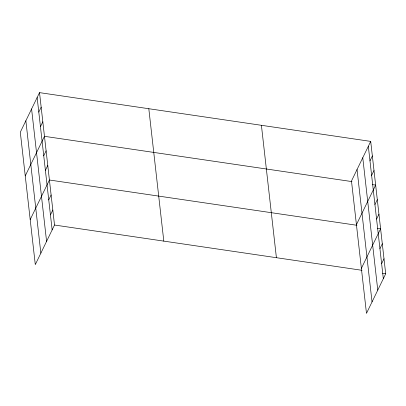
<?xml version="1.0" encoding="UTF-8"?>
<svg xmlns="http://www.w3.org/2000/svg" width="406" height="406" viewBox="0 0 406 406"><rect width="100%" height="100%" fill="white"/><g stroke="black" fill="none" stroke-linecap="round" stroke-linejoin="round"><path stroke-width="0.61" d="M39.519 92.629L20.3 132.209L35.297 264.605L54.516 225.025L39.519 92.629L370.703 141.395L385.7 273.791L366.481 313.371L351.484 180.975L370.703 141.395M38.793 112.086L41.168 107.194M40.443 126.652L42.818 121.759M25.248 175.899L44.467 136.32L351.972 181.599M43.741 155.777L46.117 150.885M45.391 170.342L47.766 165.45M30.196 219.59L49.415 180.01L356.92 225.289M48.74 199.909L51.115 195.017M50.44 214.911L52.816 210.019M369.978 160.852L372.353 155.96M371.627 175.417L374.002 170.525M356.432 224.665L375.651 185.085L372.617 184.639M374.926 204.543L377.301 199.65M376.575 219.108L378.95 214.216M361.381 268.356L380.6 228.776L377.565 228.329M379.925 248.675L382.3 243.783M381.625 263.677L384 258.784M54.516 225.025L362.02 270.305M382.665 273.345L385.7 273.791M368.328 146.287L383.325 278.683M362.766 157.736L377.768 290.133M357.041 169.525L372.038 301.922M261.413 125.302L276.41 257.698M148.809 108.722L163.806 241.118M37.144 97.521L52.141 229.918M31.587 108.97L46.583 241.367M25.857 120.76L40.854 253.156"/></g></svg>
